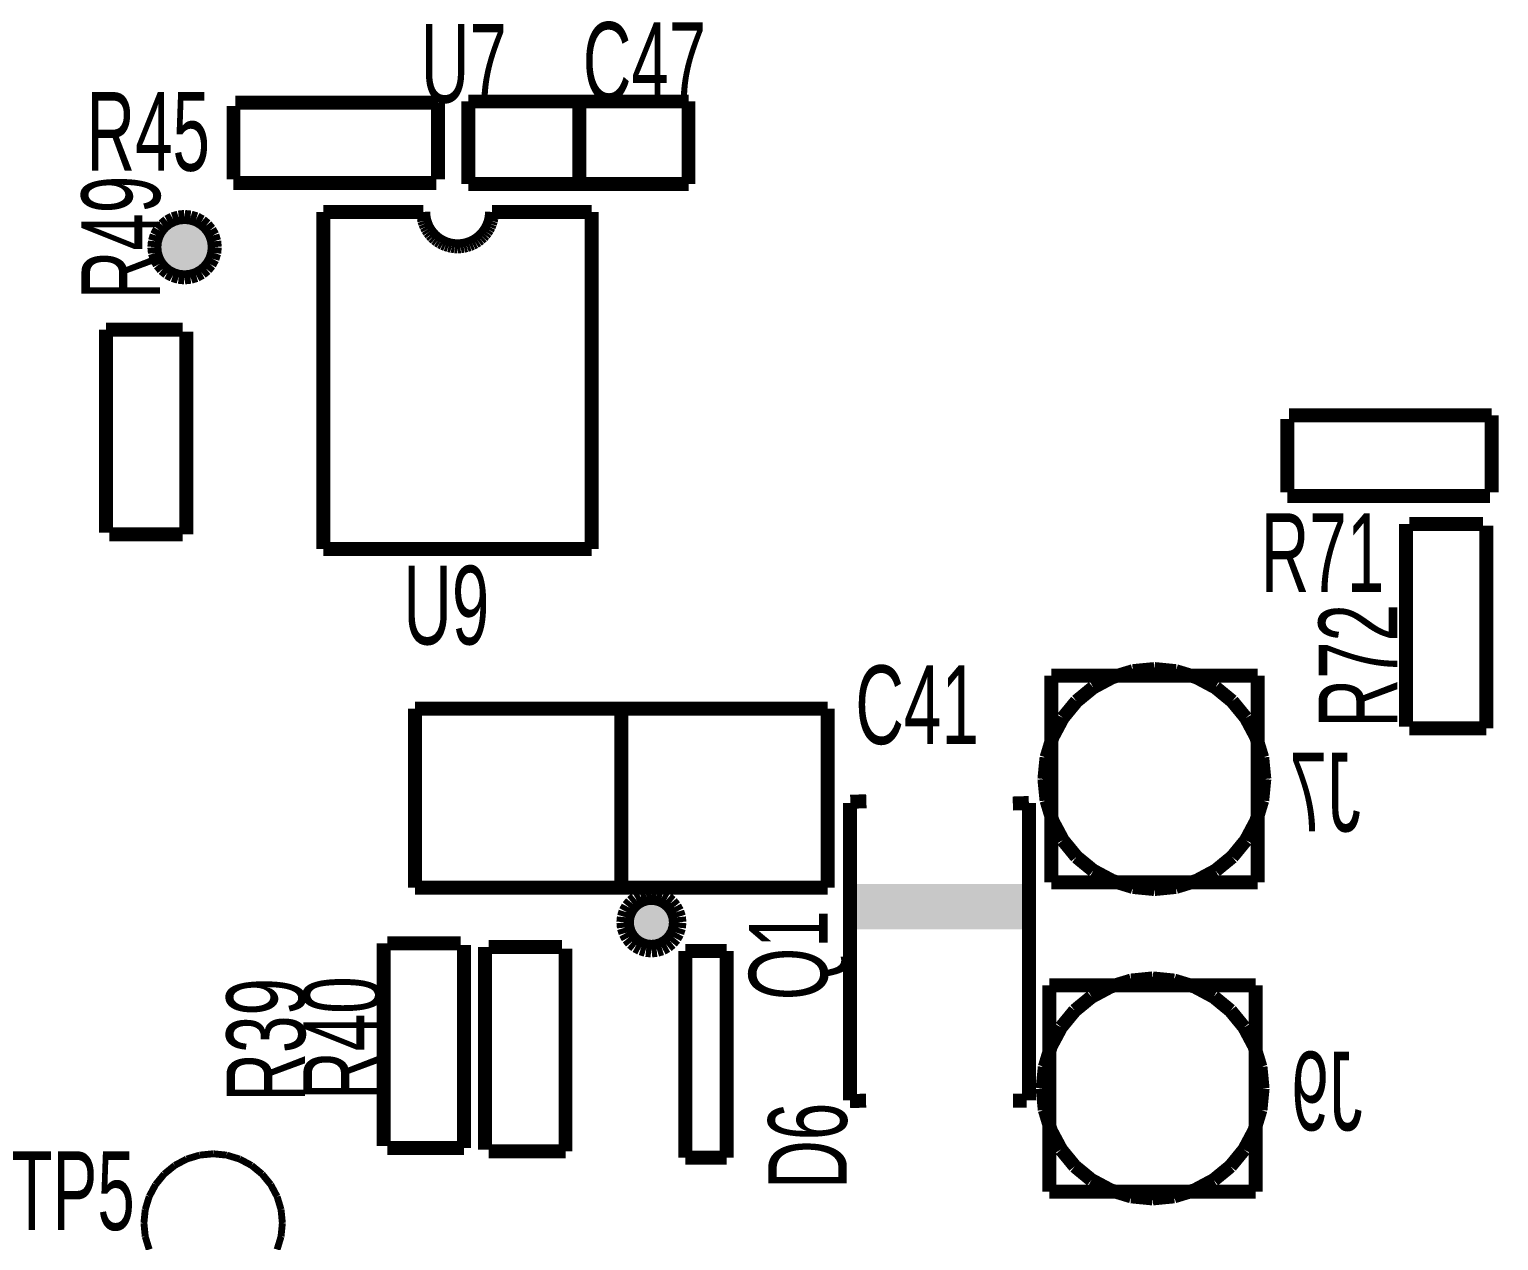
# Model space of a CAD drawing. Extents: x 0 to 105, y 0 to 80.
# Drawn here: x 63.91 to 85.27, y 20.17 to 37.77 of the extents above; entities that cross this region are included whole.
import ezdxf
from ezdxf.enums import TextEntityAlignment as Align

# ---------------------------------------------------------------- set-up
doc = ezdxf.new("R2010")
doc.units = 0
doc.layers.add('SILKSCREEN_BOTTOM', color=6, linetype='CONTINUOUS')
doc.layers.add('SILKSCREEN_TOP', color=4, linetype='CONTINUOUS')

msp = doc.modelspace()

# ---------------------------------------------------------------- linework, layer by layer
at = {"layer": 'SILKSCREEN_BOTTOM', "color": 6}
for points, const_width in [([(78.764, 28.3732), (81.764, 28.3732)], 0.2032), ([(78.764, 25.3732), (78.764, 28.3732)], 0.2032), ([(79.651707, 28.351407), (79.375088, 28.203551)], 0.2), ([(79.951856, 28.442456), (79.651707, 28.351407)], 0.2), ([(80.264, 28.4732), (79.951856, 28.442456)], 0.2), ([(80.576144, 28.442456), (80.264, 28.4732)], 0.2), ([(80.876293, 28.351407), (80.576144, 28.442456)], 0.2), ([(81.152912, 28.203551), (80.876293, 28.351407)], 0.2), ([(81.764, 28.3732), (81.764, 25.3732)], 0.2032), ([(79.375088, 28.203551), (79.132629, 28.004571)], 0.2), ([(81.395371, 28.004571), (81.152912, 28.203551)], 0.2), ([(79.132629, 28.004571), (78.933649, 27.762112)], 0.2), ([(81.594351, 27.762112), (81.395371, 28.004571)], 0.2), ([(78.933649, 27.762112), (78.785793, 27.485493)], 0.2), ([(81.742207, 27.485493), (81.594351, 27.762112)], 0.2), ([(78.785793, 27.485493), (78.694744, 27.185344)], 0.2), ([(81.833256, 27.185344), (81.742207, 27.485493)], 0.2), ([(78.694744, 27.185344), (78.664, 26.8732)], 0.2), ([(81.864, 26.8732), (81.833256, 27.185344)], 0.2), ([(78.664, 26.8732), (78.694744, 26.561056)], 0.2), ([(81.833256, 26.561056), (81.864, 26.8732)], 0.2), ([(78.694744, 26.561056), (78.785793, 26.260907)], 0.2), ([(81.742207, 26.260907), (81.833256, 26.561056)], 0.2), ([(78.785793, 26.260907), (78.933649, 25.984288)], 0.2), ([(81.594351, 25.984288), (81.742207, 26.260907)], 0.2), ([(78.933649, 25.984288), (79.132629, 25.741829)], 0.2), ([(81.395371, 25.741829), (81.594351, 25.984288)], 0.2), ([(79.132629, 25.741829), (79.375088, 25.542849)], 0.2), ([(81.152912, 25.542849), (81.395371, 25.741829)], 0.2), ([(79.375088, 25.542849), (79.651707, 25.394993)], 0.2), ([(80.876293, 25.394993), (81.152912, 25.542849)], 0.2), ([(81.764, 25.3732), (78.764, 25.3732)], 0.2032), ([(79.651707, 25.394993), (79.951856, 25.303944)], 0.2), ([(80.576144, 25.303944), (80.876293, 25.394993)], 0.2), ([(79.951856, 25.303944), (80.264, 25.2732)], 0.2), ([(80.264, 25.2732), (80.576144, 25.303944)], 0.2), ([(78.7386, 23.8774), (81.7386, 23.8774)], 0.2032), ([(78.7386, 20.8774), (78.7386, 23.8774)], 0.2032), ([(79.626307, 23.855607), (79.349688, 23.707751)], 0.2), ([(79.926456, 23.946656), (79.626307, 23.855607)], 0.2), ([(80.2386, 23.9774), (79.926456, 23.946656)], 0.2), ([(80.550744, 23.946656), (80.2386, 23.9774)], 0.2), ([(80.850893, 23.855607), (80.550744, 23.946656)], 0.2), ([(81.127512, 23.707751), (80.850893, 23.855607)], 0.2), ([(81.7386, 23.8774), (81.7386, 20.8774)], 0.2032), ([(79.349688, 23.707751), (79.107229, 23.508771)], 0.2), ([(81.369971, 23.508771), (81.127512, 23.707751)], 0.2), ([(79.107229, 23.508771), (78.908249, 23.266312)], 0.2), ([(81.568951, 23.266312), (81.369971, 23.508771)], 0.2), ([(78.908249, 23.266312), (78.760393, 22.989693)], 0.2), ([(81.716807, 22.989693), (81.568951, 23.266312)], 0.2), ([(78.760393, 22.989693), (78.669344, 22.689544)], 0.2), ([(81.807856, 22.689544), (81.716807, 22.989693)], 0.2), ([(78.669344, 22.689544), (78.6386, 22.3774)], 0.2), ([(81.8386, 22.3774), (81.807856, 22.689544)], 0.2), ([(78.6386, 22.3774), (78.669344, 22.065256)], 0.2), ([(81.807856, 22.065256), (81.8386, 22.3774)], 0.2), ([(78.669344, 22.065256), (78.760393, 21.765107)], 0.2), ([(81.716807, 21.765107), (81.807856, 22.065256)], 0.2), ([(78.760393, 21.765107), (78.908249, 21.488488)], 0.2), ([(81.568951, 21.488488), (81.716807, 21.765107)], 0.2), ([(78.908249, 21.488488), (79.107229, 21.246029)], 0.2), ([(81.369971, 21.246029), (81.568951, 21.488488)], 0.2), ([(79.107229, 21.246029), (79.349688, 21.047049)], 0.2), ([(79.349688, 21.047049), (79.626307, 20.899193)], 0.2), ([(80.850893, 20.899193), (81.127512, 21.047049)], 0.2), ([(81.127512, 21.047049), (81.369971, 21.246029)], 0.2), ([(81.7386, 20.8774), (78.7386, 20.8774)], 0.2032), ([(79.626307, 20.899193), (79.926456, 20.808144)], 0.2), ([(80.550744, 20.808144), (80.850893, 20.899193)], 0.2), ([(79.926456, 20.808144), (80.2386, 20.7774)], 0.2), ([(80.2386, 20.7774), (80.550744, 20.808144)], 0.2)]:
    msp.add_lwpolyline(points, dxfattribs=dict(at, const_width=const_width))
at = {"layer": 'SILKSCREEN_TOP', "color": 4}
for points, const_width in [([(66.8782, 36.6522), (66.8782, 35.5854)], 0.2032), ([(69.85, 36.703), (66.9036, 36.703)], 0.2032), ([(69.85, 35.5854), (69.85, 36.703)], 0.2032), ([(73.4922, 36.7188), (70.2922, 36.7188)], 0.2032), ([(70.2922, 36.7188), (70.2922, 35.5188)], 0.2032), ([(71.9074, 36.703), (71.9074, 35.5346)], 0.2032), ([(73.4922, 35.5188), (73.4922, 36.7188)], 0.2032), ([(66.8782, 35.5346), (69.8246, 35.5346)], 0.2032), ([(70.2922, 35.5188), (73.4922, 35.5188)], 0.2032), ([(65.923033, 34.967253), (65.856488, 34.912642)], 0.2032), ([(65.923033, 34.967253), (65.856488, 34.912642)], 0.2032), ([(65.998953, 35.007833), (65.923033, 34.967253)], 0.2032), ([(65.998953, 35.007833), (65.923033, 34.967253)], 0.2032), ([(66.08133, 35.032822), (65.998953, 35.007833)], 0.2032), ([(66.08133, 35.032822), (65.998953, 35.007833)], 0.2032), ([(66.167, 35.04126), (66.08133, 35.032822)], 0.2032), ([(66.167, 35.04126), (66.08133, 35.032822)], 0.2032), ([(66.25267, 35.032822), (66.167, 35.04126)], 0.2032), ([(66.25267, 35.032822), (66.167, 35.04126)], 0.2032), ([(66.335047, 35.007833), (66.25267, 35.032822)], 0.2032), ([(66.335047, 35.007833), (66.25267, 35.032822)], 0.2032), ([(66.410967, 34.967253), (66.335047, 35.007833)], 0.2032), ([(66.410967, 34.967253), (66.335047, 35.007833)], 0.2032), ([(66.477512, 34.912642), (66.410967, 34.967253)], 0.2032), ([(66.477512, 34.912642), (66.410967, 34.967253)], 0.2032), ([(68.1862, 35.1144), (68.1862, 30.2144)], 0.2032), ([(69.6362, 35.1144), (68.1862, 35.1144)], 0.2032), ([(69.6362, 35.1144), (69.638102, 35.070822)], 0.2032), ([(69.638102, 35.070822), (69.643796, 35.027575)], 0.2032), ([(69.643796, 35.027575), (69.653237, 34.98499)], 0.2032), ([(69.653237, 34.98499), (69.666353, 34.943389)], 0.2032), ([(69.666353, 34.943389), (69.683046, 34.90309)], 0.2032), ([(70.589353, 34.90309), (70.606046, 34.943389)], 0.2032), ([(70.606046, 34.943389), (70.619162, 34.98499)], 0.2032), ([(70.619162, 34.98499), (70.628603, 35.027575)], 0.2032), ([(70.628603, 35.027575), (70.634297, 35.070822)], 0.2032), ([(70.634297, 35.070822), (70.6362, 35.1144)], 0.2032), ([(72.0862, 35.1144), (70.6362, 35.1144)], 0.2032), ([(70.6362, 35.1144), (70.6362, 35.1144)], 0.2032), ([(72.0862, 30.2144), (72.0862, 35.1144)], 0.2032), ([(65.761297, 34.770177), (65.736308, 34.6878)], 0.2032), ([(65.761297, 34.770177), (65.736308, 34.6878)], 0.2032), ([(65.801877, 34.846097), (65.761297, 34.770177)], 0.2032), ([(65.801877, 34.846097), (65.761297, 34.770177)], 0.2032), ([(65.856488, 34.912642), (65.801877, 34.846097)], 0.2032), ([(65.856488, 34.912642), (65.801877, 34.846097)], 0.2032), ([(66.532123, 34.846097), (66.477512, 34.912642)], 0.2032), ([(66.532123, 34.846097), (66.477512, 34.912642)], 0.2032), ([(66.572703, 34.770177), (66.532123, 34.846097)], 0.2032), ([(66.572703, 34.770177), (66.532123, 34.846097)], 0.2032), ([(66.597692, 34.6878), (66.572703, 34.770177)], 0.2032), ([(66.597692, 34.6878), (66.572703, 34.770177)], 0.2032), ([(69.683046, 34.90309), (69.703187, 34.8644)], 0.2032), ([(69.703187, 34.8644), (69.726623, 34.827611)], 0.2032), ([(69.726623, 34.827611), (69.753177, 34.793006)], 0.2032), ([(69.753177, 34.793006), (69.782646, 34.760846)], 0.2032), ([(69.782646, 34.760846), (69.814806, 34.731377)], 0.2032), ([(69.814806, 34.731377), (69.849411, 34.704823)], 0.2032), ([(70.422988, 34.704823), (70.457593, 34.731377)], 0.2032), ([(70.457593, 34.731377), (70.489753, 34.760846)], 0.2032), ([(70.489753, 34.760846), (70.519222, 34.793006)], 0.2032), ([(70.519222, 34.793006), (70.545776, 34.827611)], 0.2032), ([(70.545776, 34.827611), (70.569212, 34.8644)], 0.2032), ([(70.569212, 34.8644), (70.589353, 34.90309)], 0.2032), ([(65.736308, 34.6878), (65.72787, 34.60213)], 0.2032), ([(65.736308, 34.6878), (65.72787, 34.60213)], 0.2032), ([(65.72787, 34.60213), (65.736308, 34.51646)], 0.2032), ([(65.72787, 34.60213), (65.736308, 34.51646)], 0.2032), ([(65.736308, 34.51646), (65.761297, 34.434083)], 0.2032), ([(65.736308, 34.51646), (65.761297, 34.434083)], 0.2032), ([(66.572703, 34.434083), (66.597692, 34.51646)], 0.2032), ([(66.572703, 34.434083), (66.597692, 34.51646)], 0.2032), ([(66.60613, 34.60213), (66.597692, 34.6878)], 0.2032), ([(66.60613, 34.60213), (66.597692, 34.6878)], 0.2032), ([(66.597692, 34.51646), (66.60613, 34.60213)], 0.2032), ([(66.597692, 34.51646), (66.60613, 34.60213)], 0.2032), ([(66.60613, 34.60213), (66.60613, 34.60213)], 0.2032), ([(69.849411, 34.704823), (69.8862, 34.681387)], 0.2032), ([(69.8862, 34.681387), (69.92489, 34.661246)], 0.2032), ([(69.92489, 34.661246), (69.965189, 34.644553)], 0.2032), ([(69.965189, 34.644553), (70.00679, 34.631437)], 0.2032), ([(70.00679, 34.631437), (70.049375, 34.621996)], 0.2032), ([(70.049375, 34.621996), (70.092622, 34.616302)], 0.2032), ([(70.092622, 34.616302), (70.1362, 34.6144)], 0.2032), ([(70.1362, 34.6144), (70.179777, 34.616302)], 0.2032), ([(70.179777, 34.616302), (70.223024, 34.621996)], 0.2032), ([(70.223024, 34.621996), (70.265609, 34.631437)], 0.2032), ([(70.265609, 34.631437), (70.30721, 34.644553)], 0.2032), ([(70.30721, 34.644553), (70.347509, 34.661246)], 0.2032), ([(70.347509, 34.661246), (70.3862, 34.681387)], 0.2032), ([(70.3862, 34.681387), (70.422988, 34.704823)], 0.2032), ([(65.761297, 34.434083), (65.801877, 34.358163)], 0.2032), ([(65.761297, 34.434083), (65.801877, 34.358163)], 0.2032), ([(65.801877, 34.358163), (65.856488, 34.291618)], 0.2032), ([(65.801877, 34.358163), (65.856488, 34.291618)], 0.2032), ([(65.856488, 34.291618), (65.923033, 34.237007)], 0.2032), ([(65.856488, 34.291618), (65.923033, 34.237007)], 0.2032), ([(66.410967, 34.237007), (66.477512, 34.291618)], 0.2032), ([(66.410967, 34.237007), (66.477512, 34.291618)], 0.2032), ([(66.477512, 34.291618), (66.532123, 34.358163)], 0.2032), ([(66.477512, 34.291618), (66.532123, 34.358163)], 0.2032), ([(66.532123, 34.358163), (66.572703, 34.434083)], 0.2032), ([(66.532123, 34.358163), (66.572703, 34.434083)], 0.2032), ([(65.923033, 34.237007), (65.998953, 34.196427)], 0.2032), ([(65.923033, 34.237007), (65.998953, 34.196427)], 0.2032), ([(65.998953, 34.196427), (66.08133, 34.171438)], 0.2032), ([(65.998953, 34.196427), (66.08133, 34.171438)], 0.2032), ([(66.08133, 34.171438), (66.167, 34.163)], 0.2032), ([(66.08133, 34.171438), (66.167, 34.163)], 0.2032), ([(66.167, 34.163), (66.25267, 34.171438)], 0.2032), ([(66.167, 34.163), (66.25267, 34.171438)], 0.2032), ([(66.25267, 34.171438), (66.335047, 34.196427)], 0.2032), ([(66.25267, 34.171438), (66.335047, 34.196427)], 0.2032), ([(66.335047, 34.196427), (66.410967, 34.237007)], 0.2032), ([(66.335047, 34.196427), (66.410967, 34.237007)], 0.2032), ([(65.024, 33.401), (65.024, 30.4546)], 0.2032), ([(66.1416, 33.401), (65.024, 33.401)], 0.2032), ([(66.1924, 30.4292), (66.1924, 33.3756)], 0.2032), ([(85.1662, 32.1564), (82.2198, 32.1564)], 0.2032), ([(85.1662, 31.0388), (85.1662, 32.1564)], 0.2032), ([(82.1944, 32.1056), (82.1944, 31.0388)], 0.2032), ([(82.1944, 30.988), (85.1408, 30.988)], 0.2032), ([(83.9216, 30.5816), (83.9216, 27.6352)], 0.2032), ([(85.0392, 30.5816), (83.9724, 30.5816)], 0.2032), ([(85.09, 27.6098), (85.09, 30.5562)], 0.2032), ([(65.0748, 30.4292), (66.1416, 30.4292)], 0.2032), ([(68.1862, 30.2144), (72.0862, 30.2144)], 0.2032), ([(75.5144, 27.8938), (69.5144, 27.8938)], 0.2032), ([(69.5144, 27.8938), (69.5144, 25.2938)], 0.2032), ([(75.5144, 25.2938), (75.5144, 27.8938)], 0.2032), ([(72.517, 27.813), (72.517, 25.2984)], 0.2032), ([(83.9724, 27.6098), (85.09, 27.6098)], 0.2032), ([(75.8398, 26.5252), (75.8398, 22.2052)], 0.2032), ([(76.0776, 26.5506), (75.8444, 26.543)], 0.2032), ([(78.4398, 26.5252), (78.2066, 26.5176)], 0.2032), ([(78.4398, 22.2052), (78.4398, 26.5252)], 0.2032), ([(69.5144, 25.2938), (75.5144, 25.2938)], 0.2032), ([(72.740498, 25.108005), (72.68259, 25.060483)], 0.254), ([(72.740498, 25.108005), (72.68259, 25.060483)], 0.254), ([(72.806564, 25.143318), (72.740498, 25.108005)], 0.254), ([(72.806564, 25.143318), (72.740498, 25.108005)], 0.254), ([(72.87825, 25.165064), (72.806564, 25.143318)], 0.254), ([(72.87825, 25.165064), (72.806564, 25.143318)], 0.254), ([(72.9528, 25.172407), (72.87825, 25.165064)], 0.254), ([(72.9528, 25.172407), (72.87825, 25.165064)], 0.254), ([(73.02735, 25.165064), (72.9528, 25.172407)], 0.254), ([(73.02735, 25.165064), (72.9528, 25.172407)], 0.254), ([(73.099036, 25.143318), (73.02735, 25.165064)], 0.254), ([(73.099036, 25.143318), (73.02735, 25.165064)], 0.254), ([(73.165102, 25.108005), (73.099036, 25.143318)], 0.254), ([(73.165102, 25.108005), (73.099036, 25.143318)], 0.254), ([(73.22301, 25.060483), (73.165102, 25.108005)], 0.254), ([(73.22301, 25.060483), (73.165102, 25.108005)], 0.254), ([(75.792973, 25.3493), (75.792965, 25.3492)], 0.00127), ([(75.792973, 25.3493), (75.792965, 25.3492)], 0.00127), ([(75.792965, 25.3492), (75.792965, 24.6888)], 0.00127), ([(75.792965, 25.3492), (75.792965, 24.6888)], 0.00127), ([(75.792997, 25.349397), (75.792973, 25.3493)], 0.00127), ([(75.792997, 25.349397), (75.792973, 25.3493)], 0.00127), ([(75.793035, 25.349489), (75.792997, 25.349397)], 0.00127), ([(75.793035, 25.349489), (75.792997, 25.349397)], 0.00127), ([(75.793087, 25.349574), (75.793035, 25.349489)], 0.00127), ([(75.793087, 25.349574), (75.793035, 25.349489)], 0.00127), ([(75.793151, 25.34965), (75.793087, 25.349574)], 0.00127), ([(75.793151, 25.34965), (75.793087, 25.349574)], 0.00127), ([(75.793227, 25.349714), (75.793151, 25.34965)], 0.00127), ([(75.793227, 25.349714), (75.793151, 25.34965)], 0.00127), ([(75.793312, 25.349766), (75.793227, 25.349714)], 0.00127), ([(75.793312, 25.349766), (75.793227, 25.349714)], 0.00127), ([(75.793404, 25.349804), (75.793312, 25.349766)], 0.00127), ([(75.793404, 25.349804), (75.793312, 25.349766)], 0.00127), ([(75.793501, 25.349828), (75.793404, 25.349804)], 0.00127), ([(75.793501, 25.349828), (75.793404, 25.349804)], 0.00127), ([(75.7936, 25.349835), (75.793501, 25.349828)], 0.00127), ([(75.7936, 25.349835), (75.793501, 25.349828)], 0.00127), ([(78.4352, 25.349835), (75.7936, 25.349835)], 0.00127), ([(78.4352, 25.349835), (75.7936, 25.349835)], 0.00127), ([(78.435299, 25.349827), (78.4352, 25.349835)], 0.00127), ([(78.435299, 25.349827), (78.4352, 25.349835)], 0.00127), ([(78.435396, 25.349803), (78.435299, 25.349827)], 0.00127), ([(78.435396, 25.349803), (78.435299, 25.349827)], 0.00127), ([(78.435488, 25.349765), (78.435396, 25.349803)], 0.00127), ([(78.435488, 25.349765), (78.435396, 25.349803)], 0.00127), ([(78.435573, 25.349713), (78.435488, 25.349765)], 0.00127), ([(78.435573, 25.349713), (78.435488, 25.349765)], 0.00127), ([(78.435649, 25.349649), (78.435573, 25.349713)], 0.00127), ([(78.435649, 25.349649), (78.435573, 25.349713)], 0.00127), ([(78.435713, 25.349573), (78.435649, 25.349649)], 0.00127), ([(78.435713, 25.349573), (78.435649, 25.349649)], 0.00127), ([(78.435765, 25.349488), (78.435713, 25.349573)], 0.00127), ([(78.435765, 25.349488), (78.435713, 25.349573)], 0.00127), ([(78.435803, 25.349396), (78.435765, 25.349488)], 0.00127), ([(78.435803, 25.349396), (78.435765, 25.349488)], 0.00127), ([(78.435827, 25.349299), (78.435803, 25.349396)], 0.00127), ([(78.435827, 25.349299), (78.435803, 25.349396)], 0.00127), ([(78.435835, 25.3492), (78.435827, 25.349299)], 0.00127), ([(78.435835, 25.3492), (78.435827, 25.349299)], 0.00127), ([(78.435835, 24.6888), (78.435835, 25.3492)], 0.00127), ([(78.435835, 24.6888), (78.435835, 25.3492)], 0.00127), ([(72.578009, 24.864823), (72.570666, 24.790273)], 0.254), ([(72.578009, 24.864823), (72.570666, 24.790273)], 0.254), ([(72.599755, 24.936509), (72.578009, 24.864823)], 0.254), ([(72.599755, 24.936509), (72.578009, 24.864823)], 0.254), ([(72.635068, 25.002575), (72.599755, 24.936509)], 0.254), ([(72.635068, 25.002575), (72.599755, 24.936509)], 0.254), ([(72.68259, 25.060483), (72.635068, 25.002575)], 0.254), ([(72.68259, 25.060483), (72.635068, 25.002575)], 0.254), ([(73.270532, 25.002575), (73.22301, 25.060483)], 0.254), ([(73.270532, 25.002575), (73.22301, 25.060483)], 0.254), ([(73.305845, 24.936509), (73.270532, 25.002575)], 0.254), ([(73.305845, 24.936509), (73.270532, 25.002575)], 0.254), ([(73.327591, 24.864823), (73.305845, 24.936509)], 0.254), ([(73.327591, 24.864823), (73.305845, 24.936509)], 0.254), ([(73.334934, 24.790273), (73.327591, 24.864823)], 0.254), ([(73.334934, 24.790273), (73.327591, 24.864823)], 0.254), ([(72.570666, 24.790273), (72.578009, 24.715723)], 0.254), ([(72.570666, 24.790273), (72.578009, 24.715723)], 0.254), ([(72.578009, 24.715723), (72.599755, 24.644037)], 0.254), ([(72.578009, 24.715723), (72.599755, 24.644037)], 0.254), ([(73.305845, 24.644037), (73.327591, 24.715723)], 0.254), ([(73.305845, 24.644037), (73.327591, 24.715723)], 0.254), ([(73.327591, 24.715723), (73.334934, 24.790273)], 0.254), ([(73.327591, 24.715723), (73.334934, 24.790273)], 0.254), ([(73.334934, 24.790273), (73.334934, 24.790273)], 0.254), ([(69.0626, 24.4856), (69.0626, 21.5392)], 0.2032), ([(70.1802, 24.4856), (69.1134, 24.4856)], 0.2032), ([(70.231, 21.5138), (70.231, 24.4602)], 0.2032), ([(72.599755, 24.644037), (72.635068, 24.577971)], 0.254), ([(72.599755, 24.644037), (72.635068, 24.577971)], 0.254), ([(72.635068, 24.577971), (72.68259, 24.520063)], 0.254), ([(72.635068, 24.577971), (72.68259, 24.520063)], 0.254), ([(72.68259, 24.520063), (72.740498, 24.472541)], 0.254), ([(72.68259, 24.520063), (72.740498, 24.472541)], 0.254), ([(72.740498, 24.472541), (72.806564, 24.437228)], 0.254), ([(72.740498, 24.472541), (72.806564, 24.437228)], 0.254), ([(72.806564, 24.437228), (72.87825, 24.415482)], 0.254), ([(72.806564, 24.437228), (72.87825, 24.415482)], 0.254), ([(73.02735, 24.415482), (73.099036, 24.437228)], 0.254), ([(73.02735, 24.415482), (73.099036, 24.437228)], 0.254), ([(73.099036, 24.437228), (73.165102, 24.472541)], 0.254), ([(73.099036, 24.437228), (73.165102, 24.472541)], 0.254), ([(73.165102, 24.472541), (73.22301, 24.520063)], 0.254), ([(73.165102, 24.472541), (73.22301, 24.520063)], 0.254), ([(73.22301, 24.520063), (73.270532, 24.577971)], 0.254), ([(73.22301, 24.520063), (73.270532, 24.577971)], 0.254), ([(73.270532, 24.577971), (73.305845, 24.644037)], 0.254), ([(73.270532, 24.577971), (73.305845, 24.644037)], 0.254), ([(75.792965, 24.6888), (75.792973, 24.688701)], 0.00127), ([(75.792965, 24.6888), (75.792973, 24.688701)], 0.00127), ([(75.792973, 24.688701), (75.792997, 24.688604)], 0.00127), ([(75.792973, 24.688701), (75.792997, 24.688604)], 0.00127), ([(75.792997, 24.688604), (75.793035, 24.688512)], 0.00127), ([(75.792997, 24.688604), (75.793035, 24.688512)], 0.00127), ([(75.793035, 24.688512), (75.793087, 24.688427)], 0.00127), ([(75.793035, 24.688512), (75.793087, 24.688427)], 0.00127), ([(75.793087, 24.688427), (75.793151, 24.688351)], 0.00127), ([(75.793087, 24.688427), (75.793151, 24.688351)], 0.00127), ([(75.793151, 24.688351), (75.793227, 24.688287)], 0.00127), ([(75.793151, 24.688351), (75.793227, 24.688287)], 0.00127), ([(75.793227, 24.688287), (75.793312, 24.688235)], 0.00127), ([(75.793227, 24.688287), (75.793312, 24.688235)], 0.00127), ([(75.793312, 24.688235), (75.793404, 24.688197)], 0.00127), ([(75.793312, 24.688235), (75.793404, 24.688197)], 0.00127), ([(75.793404, 24.688197), (75.793501, 24.688173)], 0.00127), ([(75.793404, 24.688197), (75.793501, 24.688173)], 0.00127), ([(75.793501, 24.688173), (75.7936, 24.688165)], 0.00127), ([(75.793501, 24.688173), (75.7936, 24.688165)], 0.00127), ([(75.7936, 24.688165), (78.4352, 24.688165)], 0.00127), ([(75.7936, 24.688165), (78.4352, 24.688165)], 0.00127), ([(78.4352, 24.688165), (78.435299, 24.688172)], 0.00127), ([(78.4352, 24.688165), (78.435299, 24.688172)], 0.00127), ([(78.435299, 24.688172), (78.435396, 24.688196)], 0.00127), ([(78.435299, 24.688172), (78.435396, 24.688196)], 0.00127), ([(78.435396, 24.688196), (78.435488, 24.688234)], 0.00127), ([(78.435396, 24.688196), (78.435488, 24.688234)], 0.00127), ([(78.435488, 24.688234), (78.435573, 24.688286)], 0.00127), ([(78.435488, 24.688234), (78.435573, 24.688286)], 0.00127), ([(78.435573, 24.688286), (78.435649, 24.68835)], 0.00127), ([(78.435573, 24.688286), (78.435649, 24.68835)], 0.00127), ([(78.435649, 24.68835), (78.435713, 24.688426)], 0.00127), ([(78.435649, 24.68835), (78.435713, 24.688426)], 0.00127), ([(78.435713, 24.688426), (78.435765, 24.688511)], 0.00127), ([(78.435713, 24.688426), (78.435765, 24.688511)], 0.00127), ([(78.435765, 24.688511), (78.435803, 24.688603)], 0.00127), ([(78.435765, 24.688511), (78.435803, 24.688603)], 0.00127), ([(78.435803, 24.688603), (78.435827, 24.6887)], 0.00127), ([(78.435803, 24.688603), (78.435827, 24.6887)], 0.00127), ([(78.435827, 24.6887), (78.435835, 24.6888)], 0.00127), ([(78.435827, 24.6887), (78.435835, 24.6888)], 0.00127), ([(70.5358, 24.4348), (70.5358, 21.4884)], 0.2032), ([(71.6534, 24.4348), (70.5866, 24.4348)], 0.2032), ([(71.7042, 21.463), (71.7042, 24.4094)], 0.2032), ([(72.87825, 24.415482), (72.9528, 24.408139)], 0.254), ([(72.87825, 24.415482), (72.9528, 24.408139)], 0.254), ([(72.9528, 24.408139), (73.02735, 24.415482)], 0.254), ([(72.9528, 24.408139), (73.02735, 24.415482)], 0.254), ([(73.445548, 24.373188), (73.445548, 21.373188)], 0.2032), ([(74.045548, 24.373188), (73.445548, 24.373188)], 0.2032), ([(74.045548, 21.373188), (74.045548, 24.373188)], 0.2032), ([(75.8398, 22.194), (76.073, 22.1996)], 0.2032), ([(78.2066, 22.1996), (78.4098, 22.1996)], 0.2032), ([(69.1134, 21.5138), (70.231, 21.5138)], 0.2032), ([(66.19732, 21.351224), (66.023358, 21.258239)], 0.1), ([(66.386079, 21.408483), (66.19732, 21.351224)], 0.1), ([(66.582382, 21.427818), (66.386079, 21.408483)], 0.1), ([(66.778685, 21.408483), (66.582382, 21.427818)], 0.1), ([(66.967444, 21.351224), (66.778685, 21.408483)], 0.1), ([(67.141406, 21.258239), (66.967444, 21.351224)], 0.1), ([(70.5866, 21.463), (71.7042, 21.463)], 0.2032), ([(73.445548, 21.373188), (74.045548, 21.373188)], 0.2032), ([(65.870878, 21.133104), (65.745743, 20.980624)], 0.1), ([(66.023358, 21.258239), (65.870878, 21.133104)], 0.1), ([(67.293886, 21.133104), (67.141406, 21.258239)], 0.1), ([(67.419021, 20.980624), (67.293886, 21.133104)], 0.1), ([(65.745743, 20.980624), (65.652758, 20.806662)], 0.1), ([(67.512006, 20.806662), (67.419021, 20.980624)], 0.1), ([(65.652758, 20.806662), (65.595499, 20.617903)], 0.1), ([(67.569265, 20.617903), (67.512006, 20.806662)], 0.1), ([(65.595499, 20.617903), (65.576164, 20.4216)], 0.1), ([(67.5886, 20.4216), (67.569265, 20.617903)], 0.1), ([(65.576164, 20.4216), (65.595499, 20.225297)], 0.1), ([(67.569265, 20.225297), (67.5886, 20.4216)], 0.1), ([(65.595499, 20.225297), (65.652758, 20.036538)], 0.1), ([(67.512006, 20.036538), (67.569265, 20.225297)], 0.1)]:
    msp.add_lwpolyline(points, dxfattribs=dict(at, const_width=const_width))
for points in [[(66.606128, 34.602128), (66.081328, 35.032824), (65.923032, 34.967252), (65.998952, 35.007832)], [(66.606128, 34.602128), (66.252672, 35.032824), (66.081328, 35.032824), (66.167, 35.04126)], [(66.606128, 34.602128), (66.410968, 34.967252), (66.252672, 35.032824), (66.335048, 35.007832)], [(66.606128, 34.602128), (65.801876, 34.846096), (65.736308, 34.6878), (65.761296, 34.770176)], [(66.606128, 34.602128), (65.923032, 34.967252), (65.801876, 34.846096), (65.856488, 34.91264)], [(66.606128, 34.602128), (66.532124, 34.846096), (66.410968, 34.967252), (66.477512, 34.91264)], [(66.606128, 34.602128), (66.597692, 34.6878), (66.532124, 34.846096), (66.572704, 34.770176)], [(66.606128, 34.602128), (65.736308, 34.6878), (65.736308, 34.51646), (65.727872, 34.602128)], [(66.606128, 34.602128), (65.736308, 34.51646), (65.801876, 34.358164), (65.761296, 34.434084)], [(66.606128, 34.602128), (65.801876, 34.358164), (65.923032, 34.237008), (65.856488, 34.291616)], [(66.606128, 34.602128), (65.923032, 34.237008), (66.081328, 34.17144), (65.998952, 34.196428)], [(66.606128, 34.602128), (66.081328, 34.17144), (66.252672, 34.17144), (66.167, 34.163)], [(66.606128, 34.602128), (66.252672, 34.17144), (66.410968, 34.237008), (66.335048, 34.196428)], [(66.606128, 34.602128), (66.410968, 34.237008), (66.532124, 34.358164), (66.477512, 34.291616)], [(66.606128, 34.602128), (66.532124, 34.358164), (66.597692, 34.51646), (66.572704, 34.434084)], [(66.606128, 34.602128), (66.597692, 34.51646), (66.606128, 34.602128)], [(78.4352, 24.688164), (75.792976, 25.3493), (75.792968, 24.6888), (75.792968, 25.3492)], [(78.4352, 24.688164), (75.793032, 25.349488), (75.792976, 25.3493), (75.793, 25.349396)], [(78.4352, 24.688164), (75.793152, 25.34965), (75.793032, 25.349488), (75.793088, 25.349574)], [(78.4352, 24.688164), (75.793312, 25.349766), (75.793152, 25.34965), (75.793224, 25.349714)], [(78.4352, 24.688164), (75.793504, 25.349828), (75.793312, 25.349766), (75.793408, 25.349804)], [(78.4352, 24.688164), (78.4352, 25.349836), (75.793504, 25.349828), (75.7936, 25.349836)], [(78.4352, 24.688164), (78.435392, 25.349804), (78.4352, 25.349836), (78.435296, 25.349828)], [(78.4352, 24.688164), (78.435576, 25.349712), (78.435392, 25.349804), (78.435488, 25.349764)], [(78.4352, 24.688164), (78.435712, 25.349572), (78.435576, 25.349712), (78.435648, 25.349648)], [(78.4352, 24.688164), (78.4358, 25.349396), (78.435712, 25.349572), (78.435768, 25.349488)], [(78.4352, 24.688164), (78.435832, 25.3492), (78.4358, 25.349396), (78.435824, 25.3493)], [(78.4352, 24.688164), (78.435824, 24.6887), (78.435832, 25.3492), (78.435832, 24.6888)], [(73.334936, 24.790272), (72.635072, 25.002576), (72.578008, 24.864824), (72.599752, 24.936508)], [(73.334936, 24.790272), (72.740496, 25.108004), (72.635072, 25.002576), (72.682592, 25.060484)], [(73.334936, 24.790272), (72.878248, 25.165064), (72.740496, 25.108004), (72.80656, 25.143318)], [(73.334936, 24.790272), (73.027352, 25.165064), (72.878248, 25.165064), (72.9528, 25.172408)], [(73.334936, 24.790272), (73.165104, 25.108004), (73.027352, 25.165064), (73.09904, 25.143318)], [(73.334936, 24.790272), (73.270528, 25.002576), (73.165104, 25.108004), (73.223008, 25.060484)], [(73.334936, 24.790272), (73.327592, 24.864824), (73.270528, 25.002576), (73.305848, 24.936508)], [(73.334936, 24.790272), (72.578008, 24.864824), (72.578008, 24.715724), (72.570664, 24.790272)], [(73.334936, 24.790272), (72.578008, 24.715724), (72.635072, 24.577972), (72.599752, 24.644036)], [(73.334936, 24.790272), (72.635072, 24.577972), (72.740496, 24.47254), (72.682592, 24.520064)], [(73.334936, 24.790272), (72.740496, 24.47254), (72.878248, 24.415482), (72.80656, 24.437228)], [(73.334936, 24.790272), (72.878248, 24.415482), (73.027352, 24.415482), (72.9528, 24.40814)], [(73.334936, 24.790272), (73.027352, 24.415482), (73.165104, 24.47254), (73.09904, 24.437228)], [(73.334936, 24.790272), (73.165104, 24.47254), (73.270528, 24.577972), (73.223008, 24.520064)], [(73.334936, 24.790272), (73.270528, 24.577972), (73.327592, 24.715724), (73.305848, 24.644036)], [(73.334936, 24.790272), (73.327592, 24.715724), (73.334936, 24.790272)], [(78.4352, 24.688164), (75.792968, 24.6888), (75.793, 24.688604), (75.792976, 24.6887)], [(78.4352, 24.688164), (75.793, 24.688604), (75.793088, 24.688428), (75.793032, 24.688512)], [(78.4352, 24.688164), (75.793088, 24.688428), (75.793224, 24.688288), (75.793152, 24.688352)], [(78.4352, 24.688164), (75.793224, 24.688288), (75.793408, 24.688196), (75.793312, 24.688236)], [(78.4352, 24.688164), (75.793408, 24.688196), (75.7936, 24.688164), (75.793504, 24.688172)], [(78.4352, 24.688164), (78.435768, 24.688512), (78.435824, 24.6887), (78.4358, 24.688604)], [(78.4352, 24.688164), (78.435648, 24.68835), (78.435768, 24.688512), (78.435712, 24.688426)], [(78.4352, 24.688164), (78.435488, 24.688234), (78.435648, 24.68835), (78.435576, 24.688286)], [(78.4352, 24.688164), (78.435296, 24.688172), (78.435488, 24.688234), (78.435392, 24.688196)]]:
    msp.add_solid(points, dxfattribs=at)

# ---------------------------------------------------------------- texts
at = {"layer": 'SILKSCREEN_BOTTOM', "text_generation_flag": 2, "width": 0.64}
for s, p in [('J7', (82.74812, 26.6827)), ('J9', (82.77352, 22.3393))]:
    msp.add_text(s, height=1.143, dxfattribs=at).set_placement(p, align=Align.MIDDLE_CENTER)
at = {"layer": 'SILKSCREEN_TOP', "width": 0.64}
for s, p in [('U7', (70.22592, 37.2745)), ('C47', (72.85228, 37.2999)), ('R45', (65.63868, 36.2839)), ('R71', (82.70748, 30.1625)), ('U9', (69.97192, 29.4005)), ('C41', (76.81468, 27.9527)), ('TP5', (64.54648, 20.8915))]:
    msp.add_text(s, height=1.143, dxfattribs=at).set_placement(p, align=Align.MIDDLE_CENTER)
for s, p in [('R49', (65.2399, 34.74212)), ('R72', (83.2231, 28.51912)), ('Q1', (74.9427, 24.31288)), ('R39', (67.3481, 23.08352)), ('R40', (68.4657, 23.10892)), ('D6', (75.2221, 21.54428))]:
    msp.add_text(s, height=1.143, rotation=90, dxfattribs=at).set_placement(p, align=Align.MIDDLE_CENTER)

doc.saveas('drawing.dxf')
